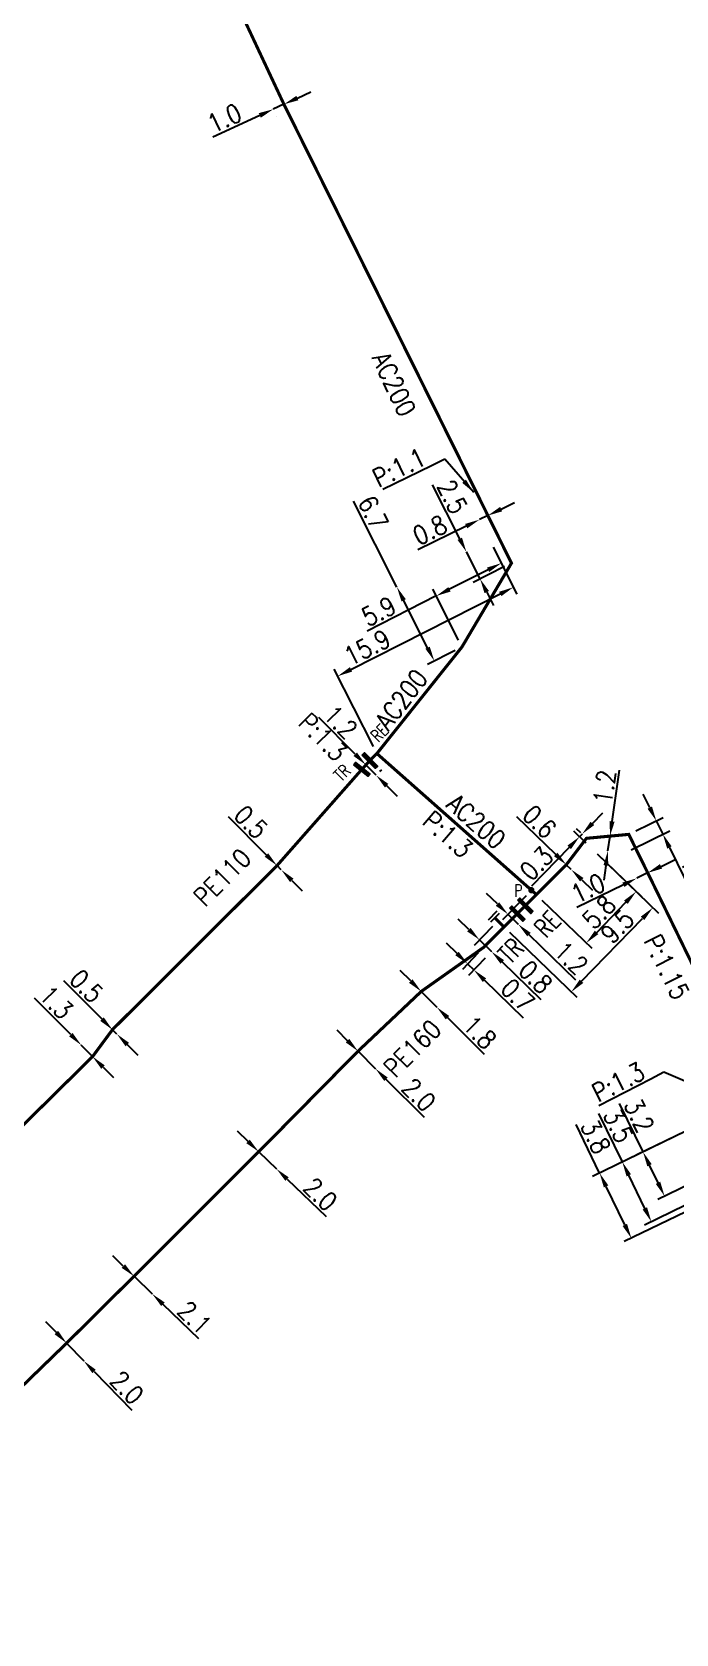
# Model space of a CAD drawing. Header units: millimetres. Extents: x 160996 to 162003, y 120996 to 122000.
# Drawn here: x 161365.6 to 161417.8, y 121076.2 to 121206 of the extents above; entities that cross this region are included whole.
import ezdxf
from ezdxf.enums import TextEntityAlignment as Align

# ---------------------------------------------------------------- set-up
doc = ezdxf.new("R2010")
doc.units = ezdxf.units.MM
doc.header["$PDMODE"] = 34
doc.linetypes.add('L_25_AP', pattern=[2000, 1000, 1000])
doc.linetypes.add('L_25_PE', pattern=[2000, 1000, 1000])
doc.layers.get('0').update_dxf_attribs({"linetype": 'CONTINUOUS'})
doc.layers.get('Defpoints').update_dxf_attribs({"linetype": 'CONTINUOUS'})
for name, color, linetype in [('L_150', 1, 'CONTINUOUS'), ('L_300', 7, 'CONTINUOUS'), ('L_340', 7, 'CONTINUOUS')]:
    doc.layers.add(name, color=color, linetype=linetype)
doc.styles.add('G_ROMANS', font='ROMANS.SHX', dxfattribs={"width": 0.75})
doc.styles.get("Standard").update_dxf_attribs({"font": 'romans.shx', "width": 0.85})
doc.dimstyles.get("Standard").update_dxf_attribs({"dimtxt": 1.5, "dimasz": 1.2, "dimexe": 0.625, "dimexo": 0.625, "dimgap": 0.25, "dimtad": 1, "dimdec": 1, "dimzin": 0, "dimdsep": 46, "dimtxsty": 'Standard', "dimcen": -0.5, "dimadec": 0, "dimazin": 0, "dimtfac": 1, "dimtdec": 1, "dimtmove": 0, "dimatfit": 3, "dimfxl": 0, "dimtolj": 1, "dimtzin": 0, "dimarcsym": 0})

# ---------------------------------------------------------------- blocks, each defined once
blk = doc.blocks.new('L_340_21')
at = {"linetype": 'Continuous'}
blk.add_hatch(color=0, dxfattribs=at).paths.add_polyline_path([(0.125, 0.75), (-0.125, 0.75), (-0.125, -0.75), (0.125, -0.75)])
at = {"color": 0, "linetype": 'Continuous'}
blk.add_lwpolyline([(-0.125, 0.75), (0.125, 0.75), (0.125, -0.75), (-0.125, -0.75)], close=True, dxfattribs=at)
at = {"color": 0, "linetype": 'Continuous', "width": 0.75}
for tag, height, flags, p in [('RE', 1.5, 8, (0, 3)), ('DEF_LEG', 1.2, 3, (0, -5)), ('DEF_COUP', 1.2, 3, (0, -7.5)), ('DEF_TYPE', 1.2, 3, (0, -10))]:
    blk.add_attdef(tag, text='', height=height, dxfattribs=dict(at, flags=flags)).set_placement(p, align=Align.MIDDLE)
blk = doc.blocks.new('L_340_19')
at = {"linetype": 'Continuous'}
blk.add_hatch(color=0, dxfattribs=at).paths.add_polyline_path([(0.12, 0.75), (-0.12, 0.75), (-0.12, -0.75), (0.12, -0.75)])
at = {"color": 0, "linetype": 'Continuous'}
blk.add_lwpolyline([(-0.12, 0.75), (0.12, 0.75), (0.12, -0.75), (-0.12, -0.75)], close=True, dxfattribs=at)
at = {"color": 0, "linetype": 'Continuous', "width": 0.75}
for tag, height, flags, p in [('TR', 1, 8, (0, 1.98)), ('DEF_LEG', 1.2, 3, (0, -5)), ('DEF_COUP', 1.2, 3, (0, -7.5)), ('DEF_TYPE', 1.2, 3, (0, -10))]:
    blk.add_attdef(tag, text='', height=height, dxfattribs=dict(at, flags=flags)).set_placement(p, align=Align.MIDDLE)
blk = doc.blocks.new('*D1241')
at = {"layer": 'Defpoints', "color": 0, "linetype": 'Continuous', "transparency": 16777216}
for p in [(161415.61, 121137.65), (161414.59, 121137.46), (161414.59, 121137.46)]:
    blk.add_point(p, dxfattribs=at)
at = {"layer": 'L_150', "color": 0, "linetype": 'Continuous', "lineweight": -2, "transparency": 16777216}
for p, q in [((161416.56, 121138.43), (161417.64, 121138.96)), ((161415.48, 121137.9), (161414.59, 121137.46)), ((161415.33, 121138.21), (161415.21, 121138.47)), ((161413.51, 121136.94), (161409.75, 121135.09))]:
    blk.add_line(p, q, dxfattribs=at)
at = {"layer": 'L_150', "color": 0, "linetype": 'Continuous', "transparency": 16777216}
for points in [[(161416.47, 121138.61), (161416.65, 121138.25), (161415.48, 121137.9)], [(161413.42, 121137.11), (161413.6, 121136.76), (161414.59, 121137.46)]]:
    blk.add_solid(points, dxfattribs=at)
at = {"layer": 'L_150', "color": 0, "linetype": 'Continuous', "transparency": 16777216, "insert": (161410.65, 121136.65), "char_height": 1.5, "attachment_point": 5, "rotation": 26.1436}
blk.add_mtext('\\A1;1.0', dxfattribs=at)
blk = doc.blocks.new('*D1242')
at = {"layer": 'Defpoints', "color": 0, "linetype": 'Continuous', "transparency": 16777216}
for p in [(161413.95, 121141.02), (161416.71, 121141.04), (161413.59, 121139.5)]:
    blk.add_point(p, dxfattribs=at)
at = {"layer": 'L_150', "color": 0, "linetype": 'Continuous', "lineweight": -2, "transparency": 16777216}
for p, q in [((161415.65, 121143.19), (161415.12, 121144.27)), ((161414.52, 121141.3), (161416.74, 121142.39)), ((161416.18, 121142.11), (161416.71, 121141.04)), ((161414.15, 121139.78), (161417.27, 121141.31)), ((161417.24, 121139.96), (161419.08, 121136.2))]:
    blk.add_line(p, q, dxfattribs=at)
at = {"layer": 'L_150', "color": 0, "linetype": 'Continuous', "transparency": 16777216}
for points in [[(161415.83, 121143.28), (161415.47, 121143.1), (161416.18, 121142.11)], [(161417.42, 121140.05), (161417.06, 121139.87), (161416.71, 121141.04)]]:
    blk.add_solid(points, dxfattribs=at)
at = {"layer": 'L_150', "color": 0, "linetype": 'Continuous', "transparency": 16777216, "insert": (161419.32, 121137.98), "char_height": 1.5, "attachment_point": 5, "rotation": 296.1436}
blk.add_mtext('\\A1;1.2', dxfattribs=at)
blk = doc.blocks.new('*D1243')
at = {"layer": 'Defpoints', "color": 0, "linetype": 'Continuous', "transparency": 16777216}
for p in [(161412.43, 121140.88), (161412.26, 121139.69), (161412.26, 121139.69)]:
    blk.add_point(p, dxfattribs=at)
at = {"layer": 'L_150', "color": 0, "linetype": 'Continuous', "lineweight": -2, "transparency": 16777216}
for p, q in [((161412.6, 121142.07), (161413.19, 121146.22)), ((161412.26, 121139.69), (161412.43, 121140.88)), ((161412.09, 121138.5), (161411.92, 121137.32))]:
    blk.add_line(p, q, dxfattribs=at)
at = {"layer": 'L_150', "color": 0, "linetype": 'Continuous', "transparency": 16777216}
for points in [[(161412.4, 121142.1), (161412.8, 121142.04), (161412.43, 121140.88)], [(161411.9, 121138.53), (161412.29, 121138.48), (161412.26, 121139.69)]]:
    blk.add_solid(points, dxfattribs=at)
at = {"layer": 'L_150', "color": 0, "linetype": 'Continuous', "transparency": 16777216, "insert": (161411.99, 121144.88), "char_height": 1.5, "attachment_point": 5, "rotation": 81.8743}
blk.add_mtext('\\A1;1.2', dxfattribs=at)
blk = doc.blocks.new('*D1244')
at = {"layer": 'Defpoints', "color": 0, "linetype": 'Continuous', "transparency": 16777216}
for p in [(161409.96, 121140.83), (161410.52, 121140.7), (161410.94, 121139.88)]:
    blk.add_point(p, dxfattribs=at)
at = {"layer": 'L_150', "color": 0, "linetype": 'Continuous', "lineweight": -2, "transparency": 16777216}
for p, q in [((161411.01, 121141.91), (161411.84, 121142.77)), ((161410.07, 121141.14), (161409.72, 121141.48)), ((161410.49, 121140.32), (161409.51, 121141.27)), ((161410.17, 121141.05), (161409.96, 121140.83)), ((161409.13, 121139.97), (161406.08, 121136.83))]:
    blk.add_line(p, q, dxfattribs=at)
at = {"layer": 'L_150', "color": 0, "linetype": 'Continuous', "transparency": 16777216}
for points in [[(161410.86, 121142.05), (161411.15, 121141.77), (161410.17, 121141.05)], [(161408.98, 121140.11), (161409.27, 121139.83), (161409.96, 121140.83)]]:
    blk.add_solid(points, dxfattribs=at)
at = {"layer": 'L_150', "color": 0, "linetype": 'Continuous', "transparency": 16777216, "insert": (161406.47, 121138.66), "char_height": 1.5, "attachment_point": 5, "rotation": 45.902}
blk.add_mtext('\\A1;0.3', dxfattribs=at)
blk = doc.blocks.new('*D1339')
at = {"layer": 'Defpoints', "color": 0, "linetype": 'Continuous', "transparency": 16777216}
for p in [(161386.02, 121200.19), (161385.16, 121199.79), (161385.16, 121199.79)]:
    blk.add_point(p, dxfattribs=at)
at = {"layer": 'L_150', "color": 0, "linetype": 'Continuous', "lineweight": -2, "transparency": 16777216}
for p, q in [((161387.11, 121200.69), (161388.2, 121201.19)), ((161386.02, 121200.19), (161385.16, 121199.79)), ((161384.07, 121199.28), (161380.26, 121197.53)), ((161385.42, 121199.22), (161385.42, 121199.22)), ((161386.28, 121199.62), (161386.28, 121199.62))]:
    blk.add_line(p, q, dxfattribs=at)
at = {"layer": 'L_150', "color": 0, "linetype": 'Continuous', "transparency": 16777216}
for points in [[(161387.03, 121200.87), (161387.19, 121200.51), (161386.02, 121200.19)], [(161383.98, 121199.47), (161384.15, 121199.1), (161385.16, 121199.79)]]:
    blk.add_solid(points, dxfattribs=at)
at = {"layer": 'L_150', "color": 0, "linetype": 'Continuous', "transparency": 16777216, "insert": (161381.2, 121199.06), "char_height": 1.5, "attachment_point": 5, "rotation": 24.7655}
blk.add_mtext('\\A1;1.0', dxfattribs=at)
blk = doc.blocks.new('*D1340')
at = {"layer": 'Defpoints', "color": 0, "linetype": 'Continuous', "transparency": 16777216}
for p in [(161401.86, 121166.53), (161401.86, 121166.53), (161402.54, 121166.86)]:
    blk.add_point(p, dxfattribs=at)
at = {"layer": 'L_150', "color": 0, "linetype": 'Continuous', "lineweight": -2, "transparency": 16777216}
for p, q in [((161403.62, 121167.38), (161404.7, 121167.91)), ((161402.54, 121166.86), (161401.86, 121166.53)), ((161400.79, 121166), (161396.86, 121164.08))]:
    blk.add_line(p, q, dxfattribs=at)
at = {"layer": 'L_150', "color": 0, "linetype": 'Continuous', "transparency": 16777216}
for points in [[(161403.53, 121167.56), (161403.7, 121167.2), (161402.54, 121166.86)], [(161400.7, 121166.18), (161400.87, 121165.82), (161401.86, 121166.53)]]:
    blk.add_solid(points, dxfattribs=at)
at = {"layer": 'L_150', "color": 0, "linetype": 'Continuous', "transparency": 16777216, "insert": (161397.84, 121165.68), "char_height": 1.5, "attachment_point": 5, "rotation": 26.0256}
blk.add_mtext('\\A1;0.8', dxfattribs=at)
blk = doc.blocks.new('*D1341')
at = {"layer": 'Defpoints', "color": 0, "linetype": 'Continuous', "transparency": 16777216}
for p in [(161400.8, 121163.91), (161400.8, 121163.91), (161404.45, 121163)]:
    blk.add_point(p, dxfattribs=at)
at = {"layer": 'L_150', "color": 0, "linetype": 'Continuous', "lineweight": -2, "transparency": 16777216}
for p, q in [((161400.26, 121164.98), (161398.05, 121169.34)), ((161401.91, 121161.72), (161400.8, 121163.91)), ((161403.89, 121162.72), (161401.35, 121161.44)), ((161402.45, 121160.65), (161402.99, 121159.58))]:
    blk.add_line(p, q, dxfattribs=at)
at = {"layer": 'L_150', "color": 0, "linetype": 'Continuous', "transparency": 16777216}
for points in [[(161400.44, 121165.07), (161400.08, 121164.89), (161400.8, 121163.91)], [(161402.63, 121160.74), (161402.27, 121160.56), (161401.91, 121161.72)]]:
    blk.add_solid(points, dxfattribs=at)
at = {"layer": 'L_150', "color": 0, "linetype": 'Continuous', "transparency": 16777216, "insert": (161399.66, 121168.38), "char_height": 1.5, "attachment_point": 5, "rotation": 296.8441}
blk.add_mtext('\\A1;2.5', dxfattribs=at)
blk = doc.blocks.new('*D1342')
at = {"layer": 'Defpoints', "color": 0, "linetype": 'Continuous', "transparency": 16777216}
for p in [(161395.17, 121161.06), (161395.17, 121161.06), (161400.44, 121156.21)]:
    blk.add_point(p, dxfattribs=at)
at = {"layer": 'L_150', "color": 0, "linetype": 'Continuous', "lineweight": -2, "transparency": 16777216}
for p, q in [((161395.17, 121161.06), (161391.65, 121168.02)), ((161397.66, 121156.15), (161395.71, 121159.99)), ((161399.88, 121155.93), (161397.64, 121154.8))]:
    blk.add_line(p, q, dxfattribs=at)
at = {"layer": 'L_150', "color": 0, "linetype": 'Continuous', "transparency": 16777216}
for points in [[(161395.89, 121160.08), (161395.54, 121159.9), (161395.17, 121161.06)], [(161397.83, 121156.24), (161397.48, 121156.06), (161398.2, 121155.08)]]:
    blk.add_solid(points, dxfattribs=at)
at = {"layer": 'L_150', "color": 0, "linetype": 'Continuous', "transparency": 16777216, "insert": (161393.25, 121167.08), "char_height": 1.5, "attachment_point": 5, "rotation": 296.8441}
blk.add_mtext('\\A1;6.7', dxfattribs=at)
blk = doc.blocks.new('*D1343')
at = {"layer": 'Defpoints', "color": 0, "linetype": 'Continuous', "transparency": 16777216}
for p in [(161402.68, 121164.86), (161403.62, 121163), (161400.44, 121156.21)]:
    blk.add_point(p, dxfattribs=at)
at = {"layer": 'L_150', "color": 0, "linetype": 'Continuous', "lineweight": -2, "transparency": 16777216}
for p, q in [((161402.96, 121164.3), (161403.9, 121162.44)), ((161402.55, 121162.46), (161399.43, 121160.88)), ((161400.16, 121156.77), (161398.07, 121160.89)), ((161398.36, 121160.34), (161392.76, 121157.5))]:
    blk.add_line(p, q, dxfattribs=at)
at = {"layer": 'L_150', "color": 0, "linetype": 'Continuous', "transparency": 16777216}
for points in [[(161402.46, 121162.64), (161402.64, 121162.28), (161403.62, 121163)], [(161399.34, 121161.06), (161399.52, 121160.7), (161398.36, 121160.34)]]:
    blk.add_solid(points, dxfattribs=at)
at = {"layer": 'L_150', "color": 0, "linetype": 'Continuous', "transparency": 16777216, "insert": (161393.7, 121159.1), "char_height": 1.5, "attachment_point": 5, "rotation": 26.8441}
blk.add_mtext('\\A1;5.9', dxfattribs=at)
blk = doc.blocks.new('*D1344')
at = {"layer": 'Defpoints', "color": 0, "linetype": 'Continuous', "transparency": 16777216}
for p in [(161402.68, 121164.86), (161404.61, 121161.05), (161393.55, 121147.57)]:
    blk.add_point(p, dxfattribs=at)
at = {"layer": 'L_150', "color": 0, "linetype": 'Continuous', "lineweight": -2, "transparency": 16777216}
for p, q in [((161402.96, 121164.3), (161404.89, 121160.49)), ((161391.45, 121154.39), (161403.54, 121160.51)), ((161393.27, 121148.13), (161390.09, 121154.4))]:
    blk.add_line(p, q, dxfattribs=at)
at = {"layer": 'L_150', "color": 0, "linetype": 'Continuous', "transparency": 16777216}
for points in [[(161403.45, 121160.68), (161403.63, 121160.33), (161404.61, 121161.05)], [(161391.36, 121154.57), (161391.54, 121154.21), (161390.38, 121153.84)]]:
    blk.add_solid(points, dxfattribs=at)
at = {"layer": 'L_150', "color": 0, "linetype": 'Continuous', "transparency": 16777216, "insert": (161392.76, 121156.17), "char_height": 1.5, "attachment_point": 5, "rotation": 26.8441}
blk.add_mtext('\\A1;15.9', dxfattribs=at)
blk = doc.blocks.new('*D1345')
at = {"layer": 'Defpoints', "color": 0, "linetype": 'Continuous', "transparency": 16777216}
for p in [(161410.94, 121139.88), (161414.55, 121136.39), (161406.47, 121136.14)]:
    blk.add_point(p, dxfattribs=at)
at = {"layer": 'L_150', "color": 0, "linetype": 'Continuous', "lineweight": -2, "transparency": 16777216}
for p, q in [((161411.39, 121139.45), (161415, 121135.95)), ((161406.92, 121135.7), (161410.96, 121131.79)), ((161411.35, 121133.08), (161413.71, 121135.52))]:
    blk.add_line(p, q, dxfattribs=at)
at = {"layer": 'L_150', "color": 0, "linetype": 'Continuous', "transparency": 16777216}
for points in [[(161413.57, 121135.66), (161413.86, 121135.38), (161414.55, 121136.39)], [(161411.2, 121133.22), (161411.49, 121132.94), (161410.51, 121132.22)]]:
    blk.add_solid(points, dxfattribs=at)
at = {"layer": 'L_150', "color": 0, "linetype": 'Continuous', "transparency": 16777216, "insert": (161411.54, 121134.72), "char_height": 1.5, "attachment_point": 5, "rotation": 45.902}
blk.add_mtext('\\A1;5.8', dxfattribs=at)
blk = doc.blocks.new('*D1346')
at = {"layer": 'Defpoints', "color": 0, "linetype": 'Continuous', "transparency": 16777216}
for p in [(161408.89, 121138.56), (161409.29, 121138.17), (161409.29, 121138.17)]:
    blk.add_point(p, dxfattribs=at)
at = {"layer": 'L_150', "color": 0, "linetype": 'Continuous', "lineweight": -2, "transparency": 16777216}
for p, q in [((161408.03, 121139.39), (161404.89, 121142.43)), ((161409.29, 121138.17), (161408.89, 121138.56)), ((161410.15, 121137.34), (161411.01, 121136.5))]:
    blk.add_line(p, q, dxfattribs=at)
at = {"layer": 'L_150', "color": 0, "linetype": 'Continuous', "transparency": 16777216}
for points in [[(161408.17, 121139.54), (161407.89, 121139.25), (161408.89, 121138.56)], [(161410.29, 121137.48), (161410.01, 121137.2), (161409.29, 121138.17)]]:
    blk.add_solid(points, dxfattribs=at)
at = {"layer": 'L_150', "color": 0, "linetype": 'Continuous', "transparency": 16777216, "insert": (161406.72, 121142.05), "char_height": 1.5, "attachment_point": 5, "rotation": 315.902}
blk.add_mtext('\\A1;0.6', dxfattribs=at)
blk = doc.blocks.new('*D1347')
at = {"layer": 'Defpoints', "color": 0, "linetype": 'Continuous', "transparency": 16777216}
for p in [(161402.19, 121131.86), (161402.75, 121131.43), (161401.4, 121130.04)]:
    blk.add_point(p, dxfattribs=at)
at = {"layer": 'L_150', "color": 0, "linetype": 'Continuous', "lineweight": -2, "transparency": 16777216}
for p, q in [((161400.04, 121131.36), (161399.18, 121132.2)), ((161401.76, 121131.41), (161400.47, 121130.08)), ((161400.9, 121130.53), (161401.4, 121130.04)), ((161402.31, 121130.98), (161400.97, 121129.59)), ((161402.26, 121129.2), (161405.4, 121126.16))]:
    blk.add_line(p, q, dxfattribs=at)
at = {"layer": 'L_150', "color": 0, "linetype": 'Continuous', "transparency": 16777216}
for points in [[(161400.18, 121131.5), (161399.9, 121131.22), (161400.9, 121130.53)], [(161402.4, 121129.35), (161402.13, 121129.06), (161401.4, 121130.04)]]:
    blk.add_solid(points, dxfattribs=at)
at = {"layer": 'L_150', "color": 0, "linetype": 'Continuous', "transparency": 16777216, "insert": (161404.96, 121127.98), "char_height": 1.5, "attachment_point": 5, "rotation": 315.902}
blk.add_mtext('\\A1;0.7', dxfattribs=at)
blk = doc.blocks.new('*D1348')
at = {"layer": 'Defpoints', "color": 0, "linetype": 'Continuous', "transparency": 16777216}
for p in [(161406.06, 121136.5), (161404.99, 121133.74), (161404.99, 121133.74)]:
    blk.add_point(p, dxfattribs=at)
at = {"layer": 'L_300', "color": 0, "linetype": 'Continuous', "lineweight": -2, "transparency": 16777216}
for p, q in [((161403.31, 121135.38), (161402.44, 121136.22)), ((161405.63, 121136.05), (161403.73, 121134.1)), ((161404.17, 121134.54), (161404.99, 121133.74)), ((161405.86, 121132.91), (161409.64, 121129.24))]:
    blk.add_line(p, q, dxfattribs=at)
at = {"layer": 'L_300', "color": 0, "linetype": 'Continuous', "transparency": 16777216}
for points in [[(161403.45, 121135.52), (161403.17, 121135.24), (161404.17, 121134.54)], [(161406, 121133.05), (161405.72, 121132.77), (161404.99, 121133.74)]]:
    blk.add_solid(points, dxfattribs=at)
at = {"layer": 'L_300', "color": 0, "linetype": 'Continuous', "transparency": 16777216, "insert": (161409.27, 121131), "char_height": 1.5, "attachment_point": 5, "rotation": 315.902}
blk.add_mtext('\\A1;1.2', dxfattribs=at)
blk = doc.blocks.new('*D1349')
at = {"layer": 'Defpoints', "color": 0, "linetype": 'Continuous', "transparency": 16777216}
for p in [(161392.02, 121123.45), (161393.44, 121122.03), (161393.44, 121122.03)]:
    blk.add_point(p, dxfattribs=at)
at = {"layer": 'L_150', "color": 0, "linetype": 'Continuous', "lineweight": -2, "transparency": 16777216}
for p, q in [((161391.18, 121124.3), (161390.33, 121125.15)), ((161392.02, 121123.45), (161393.44, 121122.03)), ((161394.28, 121121.18), (161397.37, 121118.09))]:
    blk.add_line(p, q, dxfattribs=at)
at = {"layer": 'L_150', "color": 0, "linetype": 'Continuous', "transparency": 16777216}
for points in [[(161391.32, 121124.44), (161391.03, 121124.16), (161392.02, 121123.45)], [(161394.42, 121121.32), (161394.14, 121121.04), (161393.44, 121122.03)]]:
    blk.add_solid(points, dxfattribs=at)
at = {"layer": 'L_150', "color": 0, "linetype": 'Continuous', "transparency": 16777216, "insert": (161396.96, 121119.92), "char_height": 1.5, "attachment_point": 5, "rotation": 314.9235}
blk.add_mtext('\\A1;2.0', dxfattribs=at)
blk = doc.blocks.new('*D1350')
at = {"layer": 'Defpoints', "color": 0, "linetype": 'Continuous', "transparency": 16777216}
for p in [(161383.98, 121115.3), (161385.42, 121113.91), (161385.42, 121113.91)]:
    blk.add_point(p, dxfattribs=at)
at = {"layer": 'L_150', "color": 0, "linetype": 'Continuous', "lineweight": -2, "transparency": 16777216}
for p, q in [((161383.12, 121116.14), (161382.25, 121116.97)), ((161383.98, 121115.3), (161385.42, 121113.91)), ((161386.28, 121113.08), (161389.43, 121110.04))]:
    blk.add_line(p, q, dxfattribs=at)
at = {"layer": 'L_150', "color": 0, "linetype": 'Continuous', "transparency": 16777216}
for points in [[(161383.25, 121116.28), (161382.98, 121115.99), (161383.98, 121115.3)], [(161386.42, 121113.22), (161386.14, 121112.94), (161385.42, 121113.91)]]:
    blk.add_solid(points, dxfattribs=at)
at = {"layer": 'L_150', "color": 0, "linetype": 'Continuous', "transparency": 16777216, "insert": (161388.98, 121111.86), "char_height": 1.5, "attachment_point": 5, "rotation": 316.016}
blk.add_mtext('\\A1;2.0', dxfattribs=at)
blk = doc.blocks.new('*D1353')
at = {"layer": 'Defpoints', "color": 0, "linetype": 'Continuous', "transparency": 16777216}
for p in [(161369.61, 121123.94), (161369.61, 121123.94), (161370.52, 121123.01)]:
    blk.add_point(p, dxfattribs=at)
at = {"layer": 'L_150', "color": 0, "linetype": 'Continuous', "lineweight": -2, "transparency": 16777216}
for p, q in [((161368.76, 121124.79), (161365.81, 121127.76)), ((161370.52, 121123.01), (161369.61, 121123.94)), ((161371.37, 121122.16), (161372.21, 121121.31))]:
    blk.add_line(p, q, dxfattribs=at)
at = {"layer": 'L_150', "color": 0, "linetype": 'Continuous', "transparency": 16777216}
for points in [[(161368.9, 121124.93), (161368.62, 121124.65), (161369.61, 121123.94)], [(161371.51, 121122.3), (161371.23, 121122.02), (161370.52, 121123.01)]]:
    blk.add_solid(points, dxfattribs=at)
at = {"layer": 'L_150', "color": 0, "linetype": 'Continuous', "transparency": 16777216, "insert": (161367.57, 121127.4), "char_height": 1.5, "attachment_point": 5, "rotation": 314.8093}
blk.add_mtext('\\A1;1.3', dxfattribs=at)
blk = doc.blocks.new('*D1354')
at = {"layer": 'Defpoints', "color": 0, "linetype": 'Continuous', "transparency": 16777216}
for p in [(161372.13, 121125.19), (161372.49, 121124.84), (161372.49, 121124.84)]:
    blk.add_point(p, dxfattribs=at)
at = {"layer": 'L_150', "color": 0, "linetype": 'Continuous', "lineweight": -2, "transparency": 16777216}
for p, q in [((161371.29, 121126.04), (161368.2, 121129.14)), ((161372.49, 121124.84), (161372.13, 121125.19)), ((161373.33, 121123.99), (161374.18, 121123.14))]:
    blk.add_line(p, q, dxfattribs=at)
at = {"layer": 'L_150', "color": 0, "linetype": 'Continuous', "transparency": 16777216}
for points in [[(161371.43, 121126.19), (161371.15, 121125.9), (161372.13, 121125.19)], [(161373.47, 121124.13), (161373.19, 121123.85), (161372.49, 121124.84)]]:
    blk.add_solid(points, dxfattribs=at)
at = {"layer": 'L_150', "color": 0, "linetype": 'Continuous', "transparency": 16777216, "insert": (161370.03, 121128.72), "char_height": 1.5, "attachment_point": 5, "rotation": 314.8464}
blk.add_mtext('\\A1;0.5', dxfattribs=at)
blk = doc.blocks.new('*D1355')
at = {"layer": 'Defpoints', "color": 0, "linetype": 'Continuous', "transparency": 16777216}
for p in [(161385.46, 121138.49), (161385.81, 121138.14), (161385.81, 121138.14)]:
    blk.add_point(p, dxfattribs=at)
at = {"layer": 'L_150', "color": 0, "linetype": 'Continuous', "lineweight": -2, "transparency": 16777216}
for p, q in [((161384.61, 121139.34), (161381.52, 121142.44)), ((161385.81, 121138.14), (161385.46, 121138.49)), ((161386.66, 121137.29), (161387.51, 121136.44))]:
    blk.add_line(p, q, dxfattribs=at)
at = {"layer": 'L_150', "color": 0, "linetype": 'Continuous', "transparency": 16777216}
for points in [[(161384.75, 121139.48), (161384.47, 121139.2), (161385.46, 121138.49)], [(161386.8, 121137.43), (161386.52, 121137.15), (161385.81, 121138.14)]]:
    blk.add_solid(points, dxfattribs=at)
at = {"layer": 'L_150', "color": 0, "linetype": 'Continuous', "transparency": 16777216, "insert": (161383.35, 121142.02), "char_height": 1.5, "attachment_point": 5, "rotation": 314.9256}
blk.add_mtext('\\A1;0.5', dxfattribs=at)
blk = doc.blocks.new('*D1356')
at = {"layer": 'Defpoints', "color": 0, "linetype": 'Continuous', "transparency": 16777216}
for p in [(161373.88, 121105.21), (161375.35, 121103.78), (161375.35, 121103.78)]:
    blk.add_point(p, dxfattribs=at)
at = {"layer": 'L_150', "color": 0, "linetype": 'Continuous', "lineweight": -2, "transparency": 16777216}
for p, q in [((161373.01, 121106.04), (161372.15, 121106.87)), ((161373.88, 121105.21), (161375.35, 121103.78)), ((161376.22, 121102.95), (161379.1, 121100.17))]:
    blk.add_line(p, q, dxfattribs=at)
at = {"layer": 'L_150', "color": 0, "linetype": 'Continuous', "transparency": 16777216}
for points in [[(161373.15, 121106.18), (161372.88, 121105.89), (161373.88, 121105.21)], [(161376.36, 121103.09), (161376.08, 121102.8), (161375.35, 121103.78)]]:
    blk.add_solid(points, dxfattribs=at)
at = {"layer": 'L_150', "color": 0, "linetype": 'Continuous', "transparency": 16777216, "insert": (161378.78, 121101.86), "char_height": 1.5, "attachment_point": 5, "rotation": 316.016}
blk.add_mtext('\\A1;2.1', dxfattribs=at)
blk = doc.blocks.new('*D1357')
at = {"layer": 'Defpoints', "color": 0, "linetype": 'Continuous', "transparency": 16777216}
for p in [(161368.42, 121099.79), (161369.81, 121098.35), (161369.81, 121098.35)]:
    blk.add_point(p, dxfattribs=at)
at = {"layer": 'L_150', "color": 0, "linetype": 'Continuous', "lineweight": -2, "transparency": 16777216}
for p, q in [((161367.59, 121100.65), (161366.75, 121101.51)), ((161368.42, 121099.79), (161369.81, 121098.35)), ((161370.65, 121097.49), (161373.7, 121094.36))]:
    blk.add_line(p, q, dxfattribs=at)
at = {"layer": 'L_150', "color": 0, "linetype": 'Continuous', "transparency": 16777216}
for points in [[(161367.73, 121100.79), (161367.44, 121100.51), (161368.42, 121099.79)], [(161370.79, 121097.63), (161370.51, 121097.35), (161369.81, 121098.35)]]:
    blk.add_solid(points, dxfattribs=at)
at = {"layer": 'L_150', "color": 0, "linetype": 'Continuous', "transparency": 16777216, "insert": (161373.31, 121096.19), "char_height": 1.5, "attachment_point": 5, "rotation": 314.1681}
blk.add_mtext('\\A1;2.0', dxfattribs=at)
blk = doc.blocks.new('*D1533')
at = {"layer": 'Defpoints', "color": 0, "linetype": 'Continuous', "transparency": 16777216}
for p in [(161397.14, 121128.29), (161398.41, 121127.01), (161398.41, 121127.01)]:
    blk.add_point(p, dxfattribs=at)
at = {"layer": 'L_150', "color": 0, "linetype": 'Continuous', "lineweight": -2, "transparency": 16777216}
for p, q in [((161396.29, 121129.14), (161395.44, 121129.98)), ((161397.14, 121128.29), (161398.41, 121127.01)), ((161399.26, 121126.17), (161402.23, 121123.21))]:
    blk.add_line(p, q, dxfattribs=at)
at = {"layer": 'L_150', "color": 0, "linetype": 'Continuous', "transparency": 16777216}
for points in [[(161396.43, 121129.28), (161396.15, 121128.99), (161397.14, 121128.29)], [(161399.4, 121126.31), (161399.12, 121126.03), (161398.41, 121127.01)]]:
    blk.add_solid(points, dxfattribs=at)
at = {"layer": 'L_150', "color": 0, "linetype": 'Continuous', "transparency": 16777216, "insert": (161401.87, 121124.97), "char_height": 1.5, "attachment_point": 5, "rotation": 315.0281}
blk.add_mtext('\\A1;1.8', dxfattribs=at)
blk = doc.blocks.new('L_340_06')
at = {"color": 0, "linetype": 'Continuous', "const_width": 0.25, "flags": 128}
blk.add_lwpolyline([(0, 0), (0.35, 0)], dxfattribs=at)
at = {"color": 0, "linetype": 'Continuous', "flags": 128}
for points in [[(0.35, -0.5), (0.35, 0.5)], [(0.6, -0.5), (0.6, 0.5)]]:
    blk.add_lwpolyline(points, dxfattribs=at)
at = {"color": 0, "linetype": 'Continuous', "width": 0.75, "flags": 3}
for tag, p in [('DEF_LEG', (0, -10)), ('DEF_COUP', (0, -12.5)), ('DEF_TYPE', (0, -15))]:
    blk.add_attdef(tag, text='', height=1.2, dxfattribs=at).set_placement(p, align=Align.MIDDLE)
blk = doc.blocks.new('*D1534')
at = {"layer": 'Defpoints', "color": 0, "linetype": 'Continuous', "transparency": 16777216}
for p in [(161403.35, 121134.01), (161402.84, 121131.52), (161402.84, 121131.52)]:
    blk.add_point(p, dxfattribs=at)
at = {"layer": 'L_340', "color": 0, "linetype": 'Continuous', "lineweight": -2, "transparency": 16777216}
for p, q in [((161401, 121133.3), (161400.14, 121134.14)), ((161402.92, 121133.56), (161401.42, 121132.02)), ((161401.86, 121132.47), (161402.84, 121131.52)), ((161403.7, 121130.68), (161406.84, 121127.64))]:
    blk.add_line(p, q, dxfattribs=at)
at = {"layer": 'L_340', "color": 0, "linetype": 'Continuous', "transparency": 16777216}
for points in [[(161401.14, 121133.44), (161400.86, 121133.16), (161401.86, 121132.47)], [(161403.84, 121130.83), (161403.56, 121130.54), (161402.84, 121131.52)]]:
    blk.add_solid(points, dxfattribs=at)
at = {"layer": 'L_340', "color": 0, "linetype": 'Continuous', "transparency": 16777216, "insert": (161406.4, 121129.46), "char_height": 1.5, "attachment_point": 5, "rotation": 315.902}
blk.add_mtext('\\A1;0.8', dxfattribs=at)
blk = doc.blocks.new('*D718')
at = {"layer": 'Defpoints', "color": 0, "linetype": 'Continuous', "transparency": 16777216}
for p in [(161392.98, 121147), (161393.36, 121145.68), (161393.49, 121145.81)]:
    blk.add_point(p, dxfattribs=at)
at = {"layer": 'L_340', "color": 0, "linetype": 'Continuous', "lineweight": -2, "transparency": 16777216}
for p, q in [((161391.8, 121147.51), (161388.84, 121150.48)), ((161393.49, 121145.81), (161392.65, 121146.66)), ((161392.54, 121146.56), (161392.2, 121146.22)), ((161393.8, 121146.12), (161393.94, 121146.26)), ((161394.34, 121144.97), (161395.19, 121144.12))]:
    blk.add_line(p, q, dxfattribs=at)
at = {"layer": 'L_340', "color": 0, "linetype": 'Continuous', "transparency": 16777216}
for points in [[(161391.94, 121147.65), (161391.66, 121147.37), (161392.65, 121146.66)], [(161394.48, 121145.11), (161394.2, 121144.82), (161393.49, 121145.81)]]:
    blk.add_solid(points, dxfattribs=at)
at = {"layer": 'L_340', "color": 0, "linetype": 'Continuous', "transparency": 16777216, "insert": (161390.6, 121150.12), "char_height": 1.5, "attachment_point": 5, "rotation": 314.9831}
blk.add_mtext('\\A1;1.2', dxfattribs=at)
blk = doc.blocks.new('*D722')
at = {"layer": 'Defpoints', "color": 0, "linetype": 'Continuous', "transparency": 16777216}
for p in [(161410.94, 121139.88), (161415.9, 121135.08), (161403.85, 121133.52)]:
    blk.add_point(p, dxfattribs=at)
at = {"layer": 'L_150', "color": 0, "linetype": 'Continuous', "lineweight": -2, "transparency": 16777216}
for p, q in [((161411.39, 121139.45), (161416.35, 121134.64)), ((161410.12, 121129.12), (161415.06, 121134.21)), ((161404.3, 121133.09), (161409.74, 121127.82))]:
    blk.add_line(p, q, dxfattribs=at)
at = {"layer": 'L_150', "color": 0, "linetype": 'Continuous', "transparency": 16777216}
for points in [[(161414.92, 121134.35), (161415.21, 121134.08), (161415.9, 121135.08)], [(161409.98, 121129.25), (161410.27, 121128.98), (161409.29, 121128.25)]]:
    blk.add_solid(points, dxfattribs=at)
at = {"layer": 'L_150', "color": 0, "linetype": 'Continuous', "transparency": 16777216, "insert": (161413.02, 121133.55), "char_height": 1.5, "attachment_point": 5, "rotation": 45.902}
blk.add_mtext('\\A1;9.5', dxfattribs=at)
blk = doc.blocks.new('*D723')
at = {"layer": 'Defpoints', "color": 0, "linetype": 'Continuous', "transparency": 16777216}
for p in [(161419.13, 121117.24), (161413.43, 121114.47), (161426.76, 121114.97)]:
    blk.add_point(p, dxfattribs=at)
at = {"layer": 'L_340', "color": 0, "linetype": 'Continuous', "lineweight": -2, "transparency": 16777216}
for p, q in [((161413.43, 121114.47), (161411.52, 121118.4)), ((161418.57, 121116.97), (161412.86, 121114.19)), ((161426.19, 121114.69), (161415.22, 121109.36)), ((161415.25, 121110.71), (161413.95, 121113.39))]:
    blk.add_line(p, q, dxfattribs=at)
at = {"layer": 'L_340', "color": 0, "linetype": 'Continuous', "transparency": 16777216}
for points in [[(161414.13, 121113.48), (161413.77, 121113.3), (161413.43, 121114.47)], [(161415.43, 121110.8), (161415.07, 121110.62), (161415.78, 121109.63)]]:
    blk.add_solid(points, dxfattribs=at)
at = {"layer": 'L_340', "color": 0, "linetype": 'Continuous', "transparency": 16777216, "insert": (161413.11, 121117.41), "char_height": 1.5, "attachment_point": 5, "rotation": 295.928}
blk.add_mtext('\\A1;3.5', dxfattribs=at)
blk = doc.blocks.new('*D724')
at = {"layer": 'Defpoints', "color": 0, "linetype": 'Continuous', "transparency": 16777216}
for p in [(161419.13, 121117.24), (161426.98, 121114.53), (161411.59, 121113.57)]:
    blk.add_point(p, dxfattribs=at)
at = {"layer": 'L_150', "color": 0, "linetype": 'Continuous', "lineweight": -2, "transparency": 16777216}
for p, q in [((161411.59, 121113.57), (161409.68, 121117.5)), ((161418.57, 121116.97), (161411.02, 121113.3)), ((161426.42, 121114.25), (161413.59, 121108.02)), ((161413.63, 121109.37), (161412.11, 121112.49))]:
    blk.add_line(p, q, dxfattribs=at)
at = {"layer": 'L_150', "color": 0, "linetype": 'Continuous', "transparency": 16777216}
for points in [[(161412.29, 121112.58), (161411.93, 121112.41), (161411.59, 121113.57)], [(161413.81, 121109.46), (161413.45, 121109.28), (161414.16, 121108.29)]]:
    blk.add_solid(points, dxfattribs=at)
at = {"layer": 'L_150', "color": 0, "linetype": 'Continuous', "transparency": 16777216, "insert": (161411.27, 121116.52), "char_height": 1.5, "attachment_point": 5, "rotation": 295.928}
blk.add_mtext('\\A1;3.8', dxfattribs=at)
blk = doc.blocks.new('*D725')
at = {"layer": 'Defpoints', "color": 0, "linetype": 'Continuous', "transparency": 16777216}
for p in [(161419.13, 121117.24), (161426.12, 121116.21), (161415.11, 121115.28)]:
    blk.add_point(p, dxfattribs=at)
at = {"layer": 'L_340', "color": 0, "linetype": 'Continuous', "lineweight": -2, "transparency": 16777216}
for p, q in [((161415.11, 121115.28), (161413.19, 121119.22)), ((161418.57, 121116.97), (161414.54, 121115.01)), ((161425.56, 121115.93), (161416.29, 121111.43)), ((161416.32, 121112.78), (161415.63, 121114.2))]:
    blk.add_line(p, q, dxfattribs=at)
at = {"layer": 'L_340', "color": 0, "linetype": 'Continuous', "transparency": 16777216}
for points in [[(161415.81, 121114.29), (161415.45, 121114.12), (161415.11, 121115.28)], [(161416.5, 121112.87), (161416.14, 121112.69), (161416.85, 121111.7)]]:
    blk.add_solid(points, dxfattribs=at)
at = {"layer": 'L_340', "color": 0, "linetype": 'Continuous', "transparency": 16777216, "insert": (161414.79, 121118.23), "char_height": 1.5, "attachment_point": 5, "rotation": 295.928}
blk.add_mtext('\\A1;3.2', dxfattribs=at)
blk = doc.blocks.new('L_300_12')
at = {"color": 0, "linetype": 'Continuous', "const_width": 0.248, "flags": 128}
blk.add_lwpolyline([(-0.13, 0, 1), (0.13, 0, 1)], format="xyb", close=True, dxfattribs=at)
at = {"linetype": 'Continuous', "style": 'G_ROMANS', "width": 0.75}
blk.add_attdef('P', text='', height=1, dxfattribs=at).set_placement((0, 1.33), align=Align.MIDDLE_CENTER)
at = {"color": 0, "linetype": 'Continuous', "width": 0.75, "flags": 3}
for tag, p in [('DEF_LEG', (0, -5)), ('DEF_COUP', (0, -7.5)), ('DEF_TYPE', (0, -10))]:
    blk.add_attdef(tag, text='', height=1.2, dxfattribs=at).set_placement(p, align=Align.MIDDLE)

msp = doc.modelspace()

# ---------------------------------------------------------------- linework, layer by layer
at = {"layer": 'L_150', "linetype": 'L_25_AP', "const_width": 0.25, "flags": 128}
for points in [[(161374.37, 121224.71), (161374.67, 121223.98), (161380.26, 121212.49), (161386.02, 121200.19), (161402.54, 121166.86), (161404.45, 121163), (161400.44, 121156.21), (161393.55, 121147.57), (161392.98, 121147), (161392.33, 121146.29)], [(161406.47, 121136.14), (161393.55, 121147.57)], [(161426.76, 121114.97), (161426.57, 121115.33), (161426.12, 121116.21), (161425.64, 121117.13), (161425.08, 121118.39), (161424.31, 121119.76), (161415.61, 121137.65), (161413.95, 121141.02), (161412.43, 121140.88), (161410.52, 121140.7), (161408.89, 121138.56), (161408.89, 121138.56), (161405.57, 121135.24), (161404.93, 121134.6)]]:
    msp.add_lwpolyline(points, dxfattribs=at)
at = {"layer": 'L_150', "linetype": 'L_25_PE', "const_width": 0.25, "flags": 128}
msp.add_lwpolyline([(161392.33, 121146.29), (161385.46, 121138.49), (161385.46, 121138.49), (161372.13, 121125.19), (161370.52, 121123.01), (161358.43, 121111.07), (161351.71, 121104.57), (161346.29, 121099.73), (161332.76, 121086.98), (161331.74, 121086.58, -0.165347), (161324.92, 121087.41), (161324.38, 121088.81)], format="xyb", dxfattribs=at)
for points in [[(161404.93, 121134.6), (161402.19, 121131.86), (161397.14, 121128.29), (161392.02, 121123.45), (161383.98, 121115.3), (161373.88, 121105.21), (161368.42, 121099.79), (161358.85, 121090.5), (161347.37, 121079.07), (161342.13, 121073.8), (161337.93, 121069.58), (161336.66, 121068.3), (161333.66, 121065.22), (161333.61, 121064.33), (161332.24, 121062.99), (161315.02, 121045.28), (161306.98, 121038.17), (161303.48, 121032.23), (161301.83, 121029), (161301.29, 121027.95), (161279.71, 121011.44), (161273.89, 121007.39), (161263.3, 121000)], [(161403.85, 121133.52), (161403.35, 121134.01)]]:
    msp.add_lwpolyline(points, dxfattribs=at)

# ---------------------------------------------------------------- block references
at = {"layer": 'L_300', "ltscale": 0.5}
ref = msp.add_blockref('L_300_12', (161406.06, 121136.5), dxfattribs=dict(at, rotation=318.4884628419484))
ref.add_attrib('P', 'P', dxfattribs={"layer": '0', "linetype": 'Continuous', "height": 1, "style": 'G_ROMANS', "width": 0.75}).set_placement((161405, 121136.46), align=Align.MIDDLE_CENTER)
at = {"layer": 'L_340'}
ref = msp.add_blockref('L_340_21', (161392.98, 121147), dxfattribs=dict(at, rotation=45.14126470480385))
ref.add_attrib('RE', 'RE', dxfattribs={"layer": '0', "color": 0, "linetype": 'Continuous', "height": 1, "rotation": 44.9831, "width": 0.75, "flags": 8}).set_placement((161393.76, 121149.25), align=Align.MIDDLE)
ref = msp.add_blockref('L_340_19', (161392.33, 121146.29), dxfattribs=dict(at, rotation=51.02139813237823))
ref.add_attrib('TR', 'TR', dxfattribs={"layer": '0', "color": 0, "linetype": 'Continuous', "height": 1, "rotation": 44.9831, "width": 0.75, "flags": 8}).set_placement((161390.74, 121146.01), align=Align.MIDDLE)
ref = msp.add_blockref('L_340_19', (161404.93, 121134.6), dxfattribs=dict(at, rotation=44.98744970660699))
ref.add_attrib('TR', 'TR', dxfattribs={"layer": '0', "color": 0, "linetype": 'Continuous', "height": 1.5, "rotation": 45.902, "width": 0.75, "flags": 8}).set_placement((161404.41, 121131.58), align=Align.MIDDLE)
ref = msp.add_blockref('L_340_21', (161405.57, 121135.24), dxfattribs=dict(at, rotation=44.98744970486189))
ref.add_attrib('RE', 'RE', dxfattribs={"layer": '0', "color": 0, "linetype": 'Continuous', "height": 1.5, "rotation": 45.902, "width": 0.75, "flags": 8}).set_placement((161407.36, 121133.76), align=Align.MIDDLE)
at = {"layer": 'L_340', "rotation": 135.9019662854477}
msp.add_blockref('L_340_06', (161403.35, 121134.01), dxfattribs=at)

# ---------------------------------------------------------------- texts
at = {"layer": 'L_150', "linetype": 'Continuous', "width": 0.85}
for s, rotation, p in [('AC200', 295.0723, (161393.11, 121179.64)), ('AC200', 52.6396, (161394.48, 121149.35)), ('AC200', 318.7958, (161399.07, 121143.28)), ('P:1.3', 318.7958, (161397.13, 121141.91)), ('PE110', 44.9416, (161379.63, 121135.08)), ('P:1.15', 296.2881, (161415.14, 121132.41)), ('PE160', 45.0281, (161395.03, 121121.21))]:
    msp.add_text(s, height=1.5, rotation=rotation, dxfattribs=at).set_placement(p)
at = {"layer": 'L_150', "linetype": 'Continuous', "char_height": 1.5, "attachment_point": 9}
for s, insert, rotation in [('\\A1;P:1.1', (161397.66, 121171.04), 26.0256), ('\\A1;P:1.3', (161415.4, 121121.3), 27.3267)]:
    msp.add_mtext(s, dxfattribs=dict(at, insert=insert, rotation=rotation))
at = {"layer": 'L_340', "linetype": 'Continuous', "width": 0.85}
msp.add_text('P:1.3', height=1.5, rotation=314.9831, dxfattribs=at).set_placement((161387.07, 121149.95))

# ---------------------------------------------------------------- dimensions: what is measured, and where the dimension line sits
at = {"layer": 'L_150', "linetype": 'Continuous'}
for base, p1, p2, angle, picture, middle in [((161385.157, 121199.7875), (161386.0196, 121200.1855), (161385.157, 121199.7875), 24.7655, '*D1339', (161381.6205, 121198.1561)), ((161400.8025, 121163.9061), (161404.4475, 121163.0049), (161400.8025, 121163.9061), 296.8441, '*D1341', (161398.7667, 121167.9285)), ((161395.17, 121161.06), (161400.44, 121156.21), (161395.17, 121161.06), 296.8441, '*D1342', (161392.35, 121166.63)), ((161401.8648478, 121166.5268543), (161402.5387966, 121166.8559333), (161401.8648478, 121166.5268543), 26.0255586, '*D1340', (161398.2832913, 121164.7780343)), ((161404.6083, 121161.0474), (161393.5527, 121147.5703), (161402.6805, 121164.8565), 206.8441, '*D1344', (161393.2164, 121155.2819)), ((161403.62, 121163), (161400.44, 121156.21), (161402.68, 121164.86), 206.8441, '*D1343', (161394.15, 121158.21)), ((161412.26, 121139.69), (161412.43, 121140.88), (161412.26, 121139.69), 81.8743, '*D1243', (161412.98, 121144.74)), ((161416.71, 121141.04), (161413.95, 121141.02), (161413.59, 121139.5), 116.1436, '*D1242', (161418.42, 121137.54)), ((161385.81, 121138.14), (161385.46, 121138.49), (161385.81, 121138.14), 134.9256, '*D1355', (161382.64, 121141.31)), ((161409.96, 121140.83), (161410.52, 121140.7), (161410.94, 121139.88), 45.902, '*D1244', (161407.19, 121137.97)), ((161409.29, 121138.17), (161408.89, 121138.56), (161409.29, 121138.17), 135.902, '*D1346', (161406.03, 121141.33)), ((161415.9, 121135.08), (161403.85, 121133.52), (161410.94, 121139.88), 225.902, '*D722', (161413.74, 121132.85)), ((161414.55, 121136.39), (161406.47, 121136.14), (161410.94, 121139.88), 225.902, '*D1345', (161412.26, 121134.02)), ((161414.59, 121137.46), (161415.61, 121137.65), (161414.59, 121137.46), 26.1436, '*D1241', (161411.09, 121135.75)), ((161401.4, 121130.04), (161402.19, 121131.86), (161402.75, 121131.43), 135.902, '*D1347', (161404.27, 121127.26)), ((161372.49, 121124.84), (161372.13, 121125.19), (161372.49, 121124.84), 134.8464, '*D1354', (161369.32, 121128.02)), ((161398.41, 121127.01), (161397.14, 121128.29), (161398.41, 121127.01), 135.0281, '*D1533', (161401.17, 121124.26))]:
    dim = msp.add_linear_dim(base=base, p1=p1, p2=p2, angle=angle, dimstyle='Standard', dxfattribs=at)
    dim.commit()
    dim.dimension.update_dxf_attribs({"geometry": picture, "text_midpoint": middle, "dimtype": 160})
for base, p1, p2, angle, picture, middle in [((161369.61, 121123.94), (161370.52, 121123.01), (161369.61, 121123.94), 314.8093, '*D1353', (161366.86, 121126.7)), ((161393.44, 121122.03), (161392.02, 121123.45), (161393.44, 121122.03), 134.9235, '*D1349', (161396.25, 121119.21)), ((161385.42, 121113.91), (161383.98, 121115.3), (161385.42, 121113.91), 136.016, '*D1350', (161388.29, 121111.15)), ((161375.3531, 121103.7815), (161373.8781, 121105.2051), (161375.3531, 121103.7815), 136.016, '*D1356', (161378.0899, 121101.1401)), ((161369.81, 121098.35), (161368.42, 121099.79), (161369.81, 121098.35), 134.1681, '*D1357', (161372.59, 121095.49))]:
    dim = msp.add_linear_dim(base=base, p1=p1, p2=p2, angle=angle, dimstyle='Standard', override={"dimscale": 1, "dimlfac": 1, "dimlunit": 2}, dxfattribs=at)
    dim.commit()
    dim.dimension.update_dxf_attribs({"geometry": picture, "text_midpoint": middle, "dimtype": 160})
dim = msp.add_linear_dim(base=(161411.59, 121113.57), p1=(161426.98, 121114.53), p2=(161419.13, 121117.24), angle=295.928, text='3.8', dimstyle='Standard', dxfattribs=at)
dim.commit()
dim.dimension.update_dxf_attribs({"geometry": '*D724', "text_midpoint": (161410.37, 121116.08), "dimtype": 160})
at = {"layer": 'L_300', "linetype": 'Continuous'}
dim = msp.add_linear_dim(base=(161404.99, 121133.74), p1=(161406.06, 121136.5), p2=(161404.99, 121133.74), angle=135.902, dimstyle='Standard', dxfattribs=at)
dim.commit()
dim.dimension.update_dxf_attribs({"geometry": '*D1348', "text_midpoint": (161408.57, 121130.28), "dimtype": 160})
at = {"layer": 'L_340', "linetype": 'Continuous'}
dim = msp.add_linear_dim(base=(161393.49, 121145.81), p1=(161392.98, 121147), p2=(161393.36, 121145.68), angle=134.9831, dimstyle='Standard', override={"dimatfit": 0}, dxfattribs=at)
dim.commit()
dim.dimension.update_dxf_attribs({"geometry": '*D718', "text_midpoint": (161389.89, 121149.42), "dimtype": 160})
dim = msp.add_linear_dim(base=(161402.84, 121131.52), p1=(161403.35, 121134.01), p2=(161402.84, 121131.52), angle=135.902, text='0.8', dimstyle='Standard', override={"dimatfit": 0}, dxfattribs=at)
dim.commit()
dim.dimension.update_dxf_attribs({"geometry": '*D1534', "text_midpoint": (161405.7, 121128.75), "dimtype": 160})
for base, p1, text, picture, middle in [((161415.11, 121115.28), (161426.12, 121116.21), '3.2', '*D725', (161413.89, 121117.79)), ((161413.43, 121114.47), (161426.76, 121114.97), '3.5', '*D723', (161412.21, 121116.97))]:
    dim = msp.add_linear_dim(base=base, p1=p1, p2=(161419.13, 121117.24), angle=295.928, text=text, dimstyle='Standard', dxfattribs=at)
    dim.commit()
    dim.dimension.update_dxf_attribs({"geometry": picture, "text_midpoint": middle, "dimtype": 160})

# ---------------------------------------------------------------- leaders
at = {"layer": 'L_150', "linetype": 'Continuous', "annotation_type": 0, "has_hookline": 1, "hookline_direction": 1}
for points, text_width, horizontal_direction in [([(161401.4, 121168.73), (161399.05, 121171.43), (161397.97, 121170.9)], 4.13, (0.898598, 0.438772, 0)), ([(161424.9, 121118.29), (161416.8, 121121.75), (161415.74, 121121.19)], 4.49, (0.888403, 0.459064, 0))]:
    msp.add_leader(points, dimstyle='Standard', dxfattribs=dict(at, text_width=text_width, horizontal_direction=horizontal_direction))

doc.saveas('drawing.dxf')
